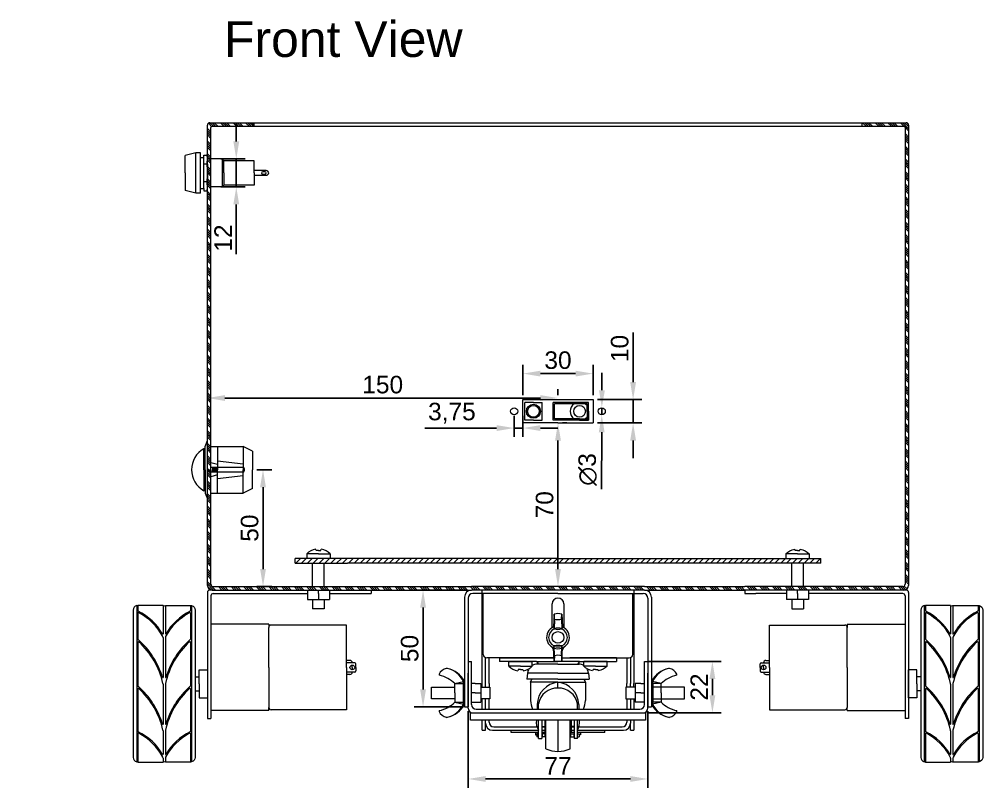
# Model space of a CAD drawing. Header units: millimetres. Extents: x 29 to 3003, y -283 to 1331.
# Drawn here: x 1019.5 to 1431.8, y 565.4 to 894.3 of the extents above; entities that cross this region are included whole.
import ezdxf

# ---------------------------------------------------------------- set-up
doc = ezdxf.new("R2010")
doc.units = ezdxf.units.MM
doc.layers.get('0').update_dxf_attribs({"lineweight": 9})
doc.layers.add('Dimensions', color=30, linetype='Continuous', lineweight=13)
doc.styles.get("Standard").update_dxf_attribs({"font": 'arial.ttf'})
doc.dimstyles.new('ISO-25', dxfattribs={"dimscale": 3, "dimtxt": 2.5, "dimasz": 2.5, "dimexe": 1.25, "dimexo": 0.625, "dimtad": 1, "dimtxsty": 'Standard', "dimcen": 2.5, "dimadec": 0, "dimazin": 0, "dimtfac": 1, "dimtmove": 0, "dimatfit": 3, "dimfxl": 1, "dimarcsym": 0})

# ---------------------------------------------------------------- blocks, each defined once
blk = doc.blocks.new('Screw Head (Side)')
for p, q in [((-5, -2), (-5, 0)), ((-5, 0), (5, 0)), ((5, -1.34), (5, 0)), ((0, -2), (-5, -2)), ((-1, -3.47), (-1.2, -4)), ((0, -3.47), (-1, -3.47)), ((0, -2), (5, -2)), ((0, -3.47), (1, -3.47)), ((1, -3.47), (1.2, -4)), ((5, -2), (5, -1.34))]:
    blk.add_line(p, q)
for centre, start, end in [((-0.37, 2.19), 222.1439, 262.3949), ((0.37, 2.19), 277.6051, 317.8561)]:
    blk.add_arc(centre, 6.25, start, end)
blk = doc.blocks.new('*D57')
at = {"layer": 'Defpoints', "color": 0, "transparency": 16777216}
for p in [(1211.5, 600), (1288.5, 600), (1288.5, 569.16)]:
    blk.add_point(p, dxfattribs=at)
at = {"layer": 'Dimensions', "color": 0, "lineweight": -2, "transparency": 16777216}
for p, q in [((1211.5, 598.12), (1211.5, 565.41)), ((1288.5, 598.12), (1288.5, 565.41)), ((1219, 569.16), (1281, 569.16))]:
    blk.add_line(p, q, dxfattribs=at)
at = {"layer": 'Dimensions', "color": 0, "transparency": 16777216}
for points in [[(1219, 570.41), (1219, 567.91), (1211.5, 569.16)], [(1281, 570.41), (1281, 567.91), (1288.5, 569.16)]]:
    blk.add_solid(points, dxfattribs=at)
at = {"layer": 'Dimensions', "color": 0, "transparency": 16777216, "insert": (1250, 574.79), "char_height": 7.5, "attachment_point": 5}
blk.add_mtext('77', dxfattribs=at)
blk = doc.blocks.new('*D58')
at = {"layer": 'Defpoints', "color": 0, "transparency": 16777216}
for p in [(1287, 619.5), (1286.5, 597.5), (1316.08, 597.5)]:
    blk.add_point(p, dxfattribs=at)
at = {"layer": 'Dimensions', "color": 0, "lineweight": -2, "transparency": 16777216}
for p, q in [((1288.88, 619.5), (1319.83, 619.5)), ((1316.08, 612), (1316.08, 605)), ((1288.38, 597.5), (1319.83, 597.5))]:
    blk.add_line(p, q, dxfattribs=at)
at = {"layer": 'Dimensions', "color": 0, "transparency": 16777216}
for points in [[(1314.83, 612), (1317.33, 612), (1316.08, 619.5)], [(1314.83, 605), (1317.33, 605), (1316.08, 597.5)]]:
    blk.add_solid(points, dxfattribs=at)
at = {"layer": 'Dimensions', "color": 0, "transparency": 16777216, "insert": (1310.44, 608.5), "char_height": 7.5, "attachment_point": 5, "rotation": 90}
blk.add_mtext('22', dxfattribs=at)
blk = doc.blocks.new('*D59')
at = {"layer": 'Defpoints', "color": 0, "transparency": 16777216}
for p in [(1212.54, 650), (1192.26, 600), (1211.5, 600)]:
    blk.add_point(p, dxfattribs=at)
at = {"layer": 'Dimensions', "color": 0, "lineweight": -2, "transparency": 16777216}
for p, q in [((1210.66, 650), (1188.51, 650)), ((1192.26, 642.5), (1192.26, 607.5)), ((1209.62, 600), (1188.51, 600))]:
    blk.add_line(p, q, dxfattribs=at)
at = {"layer": 'Dimensions', "color": 0, "transparency": 16777216}
for points in [[(1191.01, 642.5), (1193.51, 642.5), (1192.26, 650)], [(1191.01, 607.5), (1193.51, 607.5), (1192.26, 600)]]:
    blk.add_solid(points, dxfattribs=at)
at = {"layer": 'Dimensions', "color": 0, "transparency": 16777216, "insert": (1186.56, 625), "char_height": 7.5, "attachment_point": 5, "rotation": 90}
blk.add_mtext('50', dxfattribs=at)
blk = doc.blocks.new('*D62')
at = {"layer": 'Defpoints', "color": 0, "transparency": 16777216}
for p in [(1103.88, 834.5), (1103.88, 822.5), (1112.34, 822.5)]:
    blk.add_point(p, dxfattribs=at)
at = {"layer": 'Dimensions', "color": 0, "lineweight": -2, "transparency": 16777216}
for p, q in [((1112.34, 842), (1112.34, 849.5)), ((1105.75, 834.5), (1116.09, 834.5)), ((1112.34, 834.5), (1112.34, 822.5)), ((1105.75, 822.5), (1116.09, 822.5)), ((1112.34, 815), (1112.34, 793.79))]:
    blk.add_line(p, q, dxfattribs=at)
at = {"layer": 'Dimensions', "color": 0, "transparency": 16777216}
for points in [[(1111.09, 842), (1113.59, 842), (1112.34, 834.5)], [(1111.09, 815), (1113.59, 815), (1112.34, 822.5)]]:
    blk.add_solid(points, dxfattribs=at)
at = {"layer": 'Dimensions', "color": 0, "transparency": 16777216, "insert": (1106.7, 800.64), "char_height": 7.5, "attachment_point": 5, "rotation": 90}
blk.add_mtext('12', dxfattribs=at)
blk = doc.blocks.new('*U138')
blk.add_line((0, 0.5), (0, -0.5))
blk = doc.blocks.new('*U139')
at = {"color": 0, "linetype": 'ByBlock', "lineweight": -2, "transparency": 16777216}
for p in [(0, 0), (0.18, 0), (0.36, 0), (0.54, 0), (0.72, 0), (0.9, 0), (1.08, 0), (1.26, 0), (1.44, 0), (1.62, 0), (1.8, 0)]:
    blk.add_blockref('*U138', p, dxfattribs=at)
blk = doc.blocks.new('*U140')
blk.add_line((0, 0.5), (0, -0.5))
blk = doc.blocks.new('*U141')
at = {"color": 0, "linetype": 'ByBlock', "lineweight": -2, "transparency": 16777216}
for p in [(0, 0), (0.18, 0), (0.36, 0), (0.54, 0), (0.72, 0), (0.9, 0), (1.08, 0), (1.26, 0), (1.44, 0), (1.62, 0), (1.8, 0)]:
    blk.add_blockref('*U140', p, dxfattribs=at)
blk = doc.blocks.new('*D144')
at = {"layer": 'Defpoints', "color": 0, "transparency": 16777216}
for p in [(1119.3, 701.5), (1119.3, 651.5), (1123.78, 651.5)]:
    blk.add_point(p, dxfattribs=at)
at = {"layer": 'Dimensions', "color": 0, "lineweight": -2, "transparency": 16777216}
for p, q in [((1121.17, 701.5), (1127.53, 701.5)), ((1123.78, 694), (1123.78, 659)), ((1121.17, 651.5), (1127.53, 651.5))]:
    blk.add_line(p, q, dxfattribs=at)
at = {"layer": 'Dimensions', "color": 0, "transparency": 16777216}
for points in [[(1122.53, 694), (1125.03, 694), (1123.78, 701.5)], [(1122.53, 659), (1125.03, 659), (1123.78, 651.5)]]:
    blk.add_solid(points, dxfattribs=at)
at = {"layer": 'Dimensions', "color": 0, "transparency": 16777216, "insert": (1118.07, 676.5), "char_height": 7.5, "attachment_point": 5, "rotation": 90}
blk.add_mtext('50', dxfattribs=at)
blk = doc.blocks.new('*D152')
at = {"layer": 'Defpoints', "color": 0, "transparency": 16777216}
for p in [(1250, 721.5), (1250, 651.5), (1250, 651.5)]:
    blk.add_point(p, dxfattribs=at)
at = {"layer": 'Dimensions', "color": 0, "lineweight": -2, "transparency": 16777216}
for p, q in [((1251.88, 721.5), (1253.75, 721.5)), ((1250, 714), (1250, 659)), ((1251.88, 651.5), (1253.75, 651.5))]:
    blk.add_line(p, q, dxfattribs=at)
at = {"layer": 'Dimensions', "color": 0, "transparency": 16777216}
for points in [[(1248.75, 714), (1251.25, 714), (1250, 721.5)], [(1248.75, 659), (1251.25, 659), (1250, 651.5)]]:
    blk.add_solid(points, dxfattribs=at)
at = {"layer": 'Dimensions', "color": 0, "transparency": 16777216, "insert": (1244.3, 686.5), "char_height": 7.5, "attachment_point": 5, "rotation": 90}
blk.add_mtext('70', dxfattribs=at)
blk = doc.blocks.new('*D153')
at = {"layer": 'Defpoints', "color": 0, "transparency": 16777216}
for p in [(1265, 742.63), (1235, 731.5), (1265, 731.5)]:
    blk.add_point(p, dxfattribs=at)
at = {"layer": 'Dimensions', "color": 0, "lineweight": -2, "transparency": 16777216}
for p, q in [((1235, 733.38), (1235, 746.38)), ((1265, 733.38), (1265, 746.38)), ((1242.5, 742.63), (1257.5, 742.63))]:
    blk.add_line(p, q, dxfattribs=at)
at = {"layer": 'Dimensions', "color": 0, "transparency": 16777216}
for points in [[(1242.5, 743.88), (1242.5, 741.38), (1235, 742.63)], [(1257.5, 743.88), (1257.5, 741.38), (1265, 742.63)]]:
    blk.add_solid(points, dxfattribs=at)
at = {"layer": 'Dimensions', "color": 0, "transparency": 16777216, "insert": (1250, 748.34), "char_height": 7.5, "attachment_point": 5}
blk.add_mtext('30', dxfattribs=at)
blk = doc.blocks.new('*D154')
at = {"layer": 'Defpoints', "color": 0, "transparency": 16777216}
for p in [(1265, 731.5), (1282.15, 731.5), (1265, 721.5)]:
    blk.add_point(p, dxfattribs=at)
at = {"layer": 'Dimensions', "color": 0, "lineweight": -2, "transparency": 16777216}
for p, q in [((1282.15, 739), (1282.15, 760.26)), ((1266.88, 731.5), (1285.9, 731.5)), ((1282.15, 721.5), (1282.15, 731.5)), ((1266.88, 721.5), (1285.9, 721.5)), ((1282.15, 714), (1282.15, 706.5))]:
    blk.add_line(p, q, dxfattribs=at)
at = {"layer": 'Dimensions', "color": 0, "transparency": 16777216}
for points in [[(1280.9, 739), (1283.4, 739), (1282.15, 731.5)], [(1280.9, 714), (1283.4, 714), (1282.15, 721.5)]]:
    blk.add_solid(points, dxfattribs=at)
at = {"layer": 'Dimensions', "color": 0, "transparency": 16777216, "insert": (1276.44, 753.38), "char_height": 7.5, "attachment_point": 5, "rotation": 90}
blk.add_mtext('10', dxfattribs=at)
blk = doc.blocks.new('*D155')
at = {"layer": 'Defpoints', "color": 0, "transparency": 16777216}
for p in [(1100, 732.18), (1100, 731.5), (1250, 731.5)]:
    blk.add_point(p, dxfattribs=at)
at = {"layer": 'Dimensions', "color": 0, "lineweight": -2, "transparency": 16777216}
for p, q in [((1100, 733.38), (1100, 735.93)), ((1250, 733.38), (1250, 735.93)), ((1242.5, 732.18), (1107.5, 732.18))]:
    blk.add_line(p, q, dxfattribs=at)
at = {"layer": 'Dimensions', "color": 0, "transparency": 16777216}
for points in [[(1107.5, 733.43), (1107.5, 730.93), (1100, 732.18)], [(1242.5, 733.43), (1242.5, 730.93), (1250, 732.18)]]:
    blk.add_solid(points, dxfattribs=at)
at = {"layer": 'Dimensions', "color": 0, "transparency": 16777216, "insert": (1175, 737.88), "char_height": 7.5, "attachment_point": 5}
blk.add_mtext('150', dxfattribs=at)
blk = doc.blocks.new('*D156')
at = {"layer": 'Defpoints', "color": 0, "transparency": 16777216}
for p in [(1231.25, 726.5), (1235, 726.5), (1231.25, 719.33)]:
    blk.add_point(p, dxfattribs=at)
at = {"layer": 'Dimensions', "color": 0, "lineweight": -2, "transparency": 16777216}
for p, q in [((1231.25, 724.62), (1231.25, 715.58)), ((1235, 724.62), (1235, 715.58)), ((1223.75, 719.33), (1192.97, 719.33)), ((1235, 719.33), (1231.25, 719.33)), ((1242.5, 719.33), (1250, 719.33))]:
    blk.add_line(p, q, dxfattribs=at)
at = {"layer": 'Dimensions', "color": 0, "transparency": 16777216}
for points in [[(1223.75, 720.58), (1223.75, 718.08), (1231.25, 719.33)], [(1242.5, 720.58), (1242.5, 718.08), (1235, 719.33)]]:
    blk.add_solid(points, dxfattribs=at)
at = {"layer": 'Dimensions', "color": 0, "transparency": 16777216, "insert": (1204.61, 725.71), "char_height": 7.5, "attachment_point": 5}
blk.add_mtext('3,75', dxfattribs=at)
blk = doc.blocks.new('*D157')
at = {"layer": 'Defpoints', "color": 0, "transparency": 16777216}
for p in [(1268.76, 728), (1268.74, 725)]:
    blk.add_point(p, dxfattribs=at)
at = {"layer": 'Dimensions', "color": 0, "lineweight": -2, "transparency": 16777216}
for p, q in [((1268.8, 735.5), (1268.83, 743)), ((1268.76, 728), (1268.74, 725)), ((1268.58, 693.17), (1268.7, 717.5))]:
    blk.add_line(p, q, dxfattribs=at)
at = {"layer": 'Dimensions', "color": 0, "transparency": 16777216}
for points in [[(1267.55, 735.51), (1270.05, 735.49), (1268.76, 728)], [(1267.45, 717.51), (1269.95, 717.49), (1268.74, 725)]]:
    blk.add_solid(points, dxfattribs=at)
at = {"layer": 'Dimensions', "color": 0, "transparency": 16777216, "insert": (1262.71, 701.62), "char_height": 7.5, "attachment_point": 5, "rotation": 89.7131}
blk.add_mtext('∅3', dxfattribs=at)

msp = doc.modelspace()

# ---------------------------------------------------------------- hatches: boundary and pattern name
h = msp.add_hatch()
h.set_pattern_fill('ANSI34', color=256, scale=0.2, angle=90)
h.set_pattern_definition([(135, (1927.8105, 184.0145), (-2.694077, -2.694077), []), (135, (1927.8105, 184.9125), (-2.694077, -2.694077), []), (135, (1927.8105, 185.8105), (-2.694077, -2.694077), []), (135, (1927.8105, 186.7086), (-2.694077, -2.694077), [])])
h.paths.add_polyline_path([(1101.5, 848, -0.4142136), (1102, 848.5), (1120, 848.5), (1120, 850), (1101, 850, 0.4142136), (1100, 849), (1100, 652, 0.4142136), (1102, 650), (1170, 650), (1213, 650), (1287, 650), (1330, 650), (1398, 650, 0.4142136), (1400, 652), (1400, 849, 0.4142136), (1399, 850), (1380, 850), (1380, 848.5), (1398, 848.5, -0.4142136), (1398.5, 848), (1398.5, 652.5, -0.4142136), (1397.5, 651.5), (1330, 651.5), (1287, 651.5), (1213, 651.5), (1170, 651.5), (1102.5, 651.5, -0.4142136), (1101.5, 652.5)])
h = msp.add_hatch()
h.set_pattern_fill('JIS_WOOD', color=256, scale=2.5)
h.set_pattern_definition([(45, (1927.8105, 184.0145), (-1.25, 1.25), [])])
h.paths.add_polyline_path([(490.052, 663.5), (310.052, 663.5), (130.052, 663.5), (130.052, 661.5), (310.052, 661.5), (490.052, 661.5)])
h.paths.add_polyline_path([(1362.5, 663.5), (1250, 663.5), (1137.5, 663.5), (1137.5, 661.5), (1160, 661.5), (1340, 661.5), (1362.5, 661.5)])

# ---------------------------------------------------------------- linework, layer by layer
for p, q in [((1101, 850), (1399, 850)), ((1120, 848.5), (1120, 850)), ((1380, 850), (1380, 848.5)), ((1100, 652), (1100, 849)), ((1101.5, 652.5), (1101.5, 848)), ((1102, 848.5), (1398, 848.5)), ((1398.5, 848), (1398.5, 652.5)), ((1400, 849), (1400, 652)), ((1095, 837.1), (1090.4, 836)), ((1097, 837.1), (1095, 837.1)), ((1095, 819.9), (1095, 837.1)), ((1097, 819.9), (1097, 837.1)), ((1090.4, 828.5), (1090.4, 836)), ((1097, 835.1), (1098.5, 835.1)), ((1098.5, 835.1), (1098.5, 836.1)), ((1098.5, 836.1), (1099.644, 836.1)), ((1098.5, 821.9), (1098.5, 835.1)), ((1100, 832.3), (1100, 834.5)), ((1106.25, 834.5), (1101.5, 834.5)), ((1107, 833.75), (1106.25, 834.5)), ((1106.25, 834.5), (1106.25, 822.5)), ((1107, 828.5), (1107, 833.75)), ((1120, 833.75), (1107, 833.75)), ((1120, 828.5), (1120, 833.75)), ((1100, 832.3), (1098.5, 832.3)), ((1100, 832.3), (1100, 828.5)), ((1125.2, 829.5), (1120, 829.5)), ((1124.7, 829), (1123.7, 829)), ((1090.4, 828.5), (1090.4, 821)), ((1100, 824.7), (1098.5, 824.7)), ((1100, 828.5), (1100, 824.7)), ((1100, 824.7), (1100, 822.5)), ((1107, 828.5), (1107, 823.25)), ((1120, 828.5), (1120, 823.25)), ((1120, 827.5), (1125.2, 827.5)), ((1123.2, 828.5), (1123.2, 828.5)), ((1123.7, 828), (1124.7, 828)), ((1125.2, 828.5), (1125.2, 828.5)), ((1125.2, 828.5), (1125.2, 828.5)), ((1126.2, 828.5), (1126.2, 828.5)), ((1126.2, 828.5), (1126.2, 828.5)), ((1095, 819.9), (1090.4, 821)), ((1097, 821.9), (1098.5, 821.9)), ((1098.5, 821.9), (1098.5, 820.9)), ((1098.5, 820.9), (1099.644, 820.9)), ((1106.25, 822.5), (1101.5, 822.5)), ((1107, 823.25), (1106.25, 822.5)), ((1120, 823.25), (1107, 823.25)), ((1097, 819.9), (1095, 819.9)), ((1235, 721.5), (1235, 731.5)), ((1235, 731.5), (1265, 731.5)), ((1235.75, 722.75), (1235.75, 730.25)), ((1239.5, 730.25), (1235.75, 730.25)), ((1239.5, 730.25), (1243.25, 730.25)), ((1243.25, 722.75), (1243.25, 730.25)), ((1248, 726.5), (1248, 730.25)), ((1263, 730.25), (1248, 730.25)), ((1262.5, 729.75), (1248.5, 729.75)), ((1248.5, 726.5), (1248.5, 729.75)), ((1262.5, 726.5), (1262.5, 729.75)), ((1263, 726.5), (1263, 730.25)), ((1265, 731.5), (1265, 721.5)), ((1248, 722.75), (1248, 726.5)), ((1248.5, 723.25), (1248.5, 726.5)), ((1262.5, 726.5), (1262.5, 723.25)), ((1263, 726.5), (1263, 722.75)), ((1250, 721.5), (1235, 721.5)), ((1239.5, 722.75), (1235.75, 722.75)), ((1239.5, 722.75), (1243.25, 722.75)), ((1251.75, 722.75), (1248, 722.75)), ((1251.75, 723.25), (1248.5, 723.25)), ((1250, 721.5), (1265, 721.5)), ((1255.5, 723.25), (1251.75, 723.25)), ((1255.5, 722.75), (1251.75, 722.75)), ((1259.25, 723.25), (1255.5, 723.25)), ((1259.25, 722.75), (1255.5, 722.75)), ((1259.25, 723.25), (1263, 723.25)), ((1259.25, 722.75), (1263, 722.75)), ((1099, 711.5), (1100, 714)), ((1098.5, 701.5), (1098.5, 710.5)), ((1099, 710.5), (1098.5, 710.5)), ((1099, 701.5), (1099, 711.5)), ((1101.5, 711.5), (1115.3, 711.5)), ((1104.3, 711.5), (1104.3, 701.5)), ((1115.3, 711.5), (1115.3, 701.5)), ((1119.3, 709.5), (1115.3, 711.5)), ((1119.3, 709.5), (1119.3, 701.5)), ((1104.3, 705.306), (1115.3, 704.03)), ((1098.5, 701.5), (1098.5, 692.5)), ((1099, 701.5), (1099, 691.5)), ((1100, 701.5), (1101.5, 701.5)), ((1104.3, 703.718), (1101.5, 704.512)), ((1115.3, 702.5), (1101.5, 702.5)), ((1104.3, 691.5), (1104.3, 701.5)), ((1115.3, 691.5), (1115.3, 701.5)), ((1119.3, 693.5), (1119.3, 701.5)), ((1115.3, 700.5), (1101.5, 700.5)), ((1104.3, 699.282), (1101.5, 698.488)), ((1104.3, 697.694), (1115.3, 698.97)), ((1119.3, 693.5), (1115.3, 691.5)), ((1099, 692.5), (1098.5, 692.5)), ((1099, 691.5), (1100, 689)), ((1101.5, 691.5), (1115.3, 691.5)), ((1250, 663.5), (1137.5, 663.5)), ((1137.5, 661.5), (1137.5, 663.5)), ((1137.5, 661.5), (1160, 661.5)), ((1145, 651.5), (1145, 661.5)), ((1150, 651.5), (1150, 661.5)), ((1340, 661.5), (1160, 661.5)), ((1250, 663.5), (1362.5, 663.5)), ((1362.5, 661.5), (1340, 661.5)), ((1350, 651.5), (1350, 661.5)), ((1355, 651.5), (1355, 661.5)), ((1362.5, 661.5), (1362.5, 663.5)), ((1102.5, 651.5), (1170, 651.5)), ((1170, 651.5), (1213, 651.5)), ((1287, 651.5), (1213, 651.5)), ((1287, 651.5), (1330, 651.5)), ((1397.5, 651.5), (1330, 651.5)), ((1100, 649), (1100, 595)), ((1102, 650), (1101, 650)), ((1101.5, 647.5), (1101.5, 595)), ((1102, 650), (1170, 650)), ((1102.5, 648.5), (1142.8, 648.5)), ((1142.8, 650), (1142.8, 646)), ((1147.5, 648.55), (1147.5, 650)), ((1147.5, 648.55), (1147.5, 646)), ((1152.2, 650), (1152.2, 646)), ((1152.2, 648.5), (1165.3, 648.5)), ((1165.3, 648.5), (1169.95, 648.5)), ((1170, 650), (1170, 648.55)), ((1170, 650), (1213, 650)), ((1170, 650), (1170, 648.55)), ((1287, 650), (1213, 650)), ((1250, 648.5), (1213.5, 648.5)), ((1217.5, 610), (1217.5, 650)), ((1218, 622.477), (1218, 648.5)), ((1250, 648.5), (1286.5, 648.5)), ((1282, 622.477), (1282, 648.5)), ((1282.5, 650), (1282.5, 610)), ((1287, 650), (1330, 650)), ((1399, 650), (1330, 650)), ((1330, 650), (1330, 648.55)), ((1330, 650), (1330, 648.55)), ((1330.05, 648.5), (1334.7, 648.5)), ((1347.8, 648.5), (1334.7, 648.5)), ((1347.8, 650), (1347.8, 646)), ((1352.5, 648.55), (1352.5, 650)), ((1352.5, 648.55), (1352.5, 646)), ((1357.2, 650), (1357.2, 646)), ((1397.5, 648.5), (1357.2, 648.5)), ((1398.5, 647.5), (1398.5, 595)), ((1400, 649), (1400, 595)), ((1069.75, 643.332), (1069.75, 576.459)), ((1070.25, 643.396), (1070.25, 641.193)), ((1081, 643.396), (1081, 631.293)), ((1082, 643.396), (1082, 631.293)), ((1092.75, 643.396), (1092.75, 641.193)), ((1093.25, 643.332), (1093.25, 576.459)), ((1142.8, 646), (1152.2, 646)), ((1145, 646), (1145, 645.5)), ((1145, 645.5), (1145, 642)), ((1150, 646), (1150, 645.5)), ((1150, 645.5), (1150, 642)), ((1210, 647), (1210, 600)), ((1211.5, 646.5), (1211.5, 600)), ((1247.5, 633.989), (1247.5, 644.092)), ((1252.5, 644.092), (1252.5, 633.989)), ((1288.5, 646.5), (1288.5, 600)), ((1290, 647), (1290, 600)), ((1357.2, 646), (1347.8, 646)), ((1350, 646), (1350, 645.5)), ((1350, 645.5), (1350, 642)), ((1355, 646), (1355, 645.5)), ((1355, 645.5), (1355, 642)), ((1406.75, 643.332), (1406.75, 576.459)), ((1407.25, 643.396), (1407.25, 641.193)), ((1418, 643.396), (1418, 631.293)), ((1419, 643.396), (1419, 631.293)), ((1429.75, 643.396), (1429.75, 641.193)), ((1430.25, 643.332), (1430.25, 576.459)), ((1070.25, 640.066), (1070.25, 629.02)), ((1092.75, 640.066), (1092.75, 629.02)), ((1150, 642), (1145, 642)), ((1248.391, 639.723), (1248.106, 634.232)), ((1248.5, 637.562), (1248.391, 639.723)), ((1251.5, 637.562), (1251.609, 639.723)), ((1251.609, 639.723), (1251.894, 634.232)), ((1350, 642), (1355, 642)), ((1407.25, 640.066), (1407.25, 629.02)), ((1429.75, 640.066), (1429.75, 629.02)), ((1126.2, 635.396), (1101.5, 635.396)), ((1126.2, 635.396), (1126.2, 633.996)), ((1159.5, 634.996), (1127.2, 634.996)), ((1159.5, 616.896), (1159.5, 634.996)), ((1248.5, 637.562), (1248.366, 633.387)), ((1251.5, 637.562), (1251.634, 633.387)), ((1340.5, 616.896), (1340.5, 634.996)), ((1340.5, 634.996), (1372.8, 634.996)), ((1373.8, 635.396), (1398.5, 635.396)), ((1373.8, 635.396), (1373.8, 633.996)), ((1126.2, 616.896), (1126.2, 633.996)), ((1247.5, 633.989), (1247.5, 633.926)), ((1248.106, 634.232), (1248.366, 633.387)), ((1251.894, 634.232), (1251.634, 633.387)), ((1252.5, 633.926), (1252.5, 633.989)), ((1373.8, 616.896), (1373.8, 633.996)), ((1070.25, 627.675), (1070.25, 609.02)), ((1081, 629.644), (1081, 612.639)), ((1082, 629.644), (1082, 612.639)), ((1092.75, 627.675), (1092.75, 609.02)), ((1407.25, 627.675), (1407.25, 609.02)), ((1418, 629.644), (1418, 612.639)), ((1419, 629.644), (1419, 612.639)), ((1429.75, 627.675), (1429.75, 609.02)), ((1248.106, 625.24), (1248.366, 626.085)), ((1248.391, 619.75), (1248.106, 625.24)), ((1248.5, 621.91), (1248.366, 626.085)), ((1251.5, 621.91), (1251.634, 626.085)), ((1251.609, 619.75), (1251.894, 625.24)), ((1251.894, 625.24), (1251.634, 626.085)), ((1161, 619.896), (1159.5, 619.896)), ((1163, 618.896), (1159.5, 618.896)), ((1211.5, 619.5), (1213, 619.5)), ((1213, 601), (1213, 619.5)), ((1219, 610), (1219, 621.063)), ((1248.328, 620.977), (1219.5, 620.977)), ((1220.5, 610), (1220.5, 620.977)), ((1225, 620.977), (1225, 619.438)), ((1225, 620.977), (1245, 620.977)), ((1240.82, 619.438), (1225, 619.438)), ((1240.82, 619.438), (1250, 619.438)), ((1240.82, 619.438), (1241.594, 618.281)), ((1245, 620.977), (1248.328, 620.977)), ((1248.5, 621.91), (1248.391, 619.75)), ((1259.18, 619.438), (1250, 619.438)), ((1251.5, 621.91), (1251.609, 619.75)), ((1251.547, 620.977), (1255, 620.977)), ((1251.672, 620.977), (1280.5, 620.977)), ((1275, 620.977), (1255, 620.977)), ((1259.18, 619.438), (1258.406, 618.281)), ((1259.18, 619.438), (1275, 619.438)), ((1275, 620.977), (1275, 619.438)), ((1279.5, 620.977), (1279.5, 610)), ((1281, 621.063), (1281, 610)), ((1287, 601), (1287, 619.5)), ((1287, 619.5), (1288.5, 619.5)), ((1337, 618.896), (1340.5, 618.896)), ((1339, 619.896), (1340.5, 619.896)), ((1096.5, 609.896), (1096.5, 615.896)), ((1096.5, 615.896), (1100, 615.896)), ((1126.2, 616.896), (1126.2, 599.796)), ((1159.5, 616.896), (1159.5, 598.796)), ((1163, 614.896), (1159.5, 614.896)), ((1162, 616.896), (1162, 617.896)), ((1162, 616.896), (1162, 615.896)), ((1163.5, 616.896), (1163.5, 618.396)), ((1163.5, 616.896), (1163.5, 615.396)), ((1211.5, 599.5), (1211.5, 614.5)), ((1236.978, 614.441), (1236.712, 611.895)), ((1250, 614.441), (1236.978, 614.441)), ((1250, 618.281), (1240.984, 618.281)), ((1250, 618.281), (1259.016, 618.281)), ((1250, 614.441), (1263.022, 614.441)), ((1263.022, 614.441), (1263.288, 611.895)), ((1288.5, 599.5), (1288.5, 614.5)), ((1336.5, 616.896), (1336.5, 618.396)), ((1336.5, 616.896), (1336.5, 615.396)), ((1337, 614.896), (1340.5, 614.896)), ((1338, 616.896), (1338, 617.896)), ((1338, 616.896), (1338, 615.896)), ((1340.5, 616.896), (1340.5, 598.796)), ((1373.8, 616.896), (1373.8, 599.796)), ((1403.5, 615.896), (1400, 615.896)), ((1400, 603.896), (1400, 615.896)), ((1403.5, 609.896), (1403.5, 615.896)), ((1094.75, 612.896), (1096.5, 612.896)), ((1161, 613.896), (1159.5, 613.896)), ((1205.9, 610), (1209.504, 610.879)), ((1250, 611.895), (1236.712, 611.895)), ((1238.247, 610.542), (1238.759, 611.895)), ((1250, 610.542), (1238.247, 610.542)), ((1238.247, 610.542), (1238.247, 602.754)), ((1250, 611.895), (1263.288, 611.895)), ((1250, 608.084), (1250, 610.542)), ((1250, 610.542), (1261.753, 610.542)), ((1261.753, 610.542), (1261.241, 611.895)), ((1261.753, 610.542), (1261.753, 602.754)), ((1294.1, 610), (1290.496, 610.879)), ((1339, 613.896), (1340.5, 613.896)), ((1405.25, 612.896), (1403.5, 612.896)), ((1070.25, 607.675), (1070.25, 589.626)), ((1081, 609.785), (1081, 592.639)), ((1082, 609.785), (1082, 592.639)), ((1092.75, 607.675), (1092.75, 589.626)), ((1094.75, 606.896), (1096.5, 606.896)), ((1096.5, 609.896), (1096.5, 603.896)), ((1195.9, 603.5), (1195.9, 608.5)), ((1195.9, 608.5), (1205.9, 608.5)), ((1205.9, 608.5), (1205.9, 610)), ((1205.9, 610), (1210, 610)), ((1205.9, 606), (1205.9, 608.5)), ((1209.377, 610), (1209.377, 608.5)), ((1209.377, 608.5), (1209.377, 603.5)), ((1214.5, 610), (1213, 610)), ((1214.5, 610), (1217, 610)), ((1217, 610), (1217, 602)), ((1217, 608.5), (1220.9, 608.5)), ((1217.5, 608.5), (1217.5, 610)), ((1219, 608.5), (1219, 610)), ((1220.5, 610), (1220.5, 608.5)), ((1220.9, 608.5), (1220.9, 603.5)), ((1279.1, 608.5), (1279.1, 603.5)), ((1283, 608.5), (1279.1, 608.5)), ((1279.5, 608.5), (1279.5, 610)), ((1281, 608.5), (1281, 610)), ((1282.5, 608.5), (1282.5, 610)), ((1283, 610), (1283, 602)), ((1285.5, 610), (1283, 610)), ((1285.5, 610), (1287, 610)), ((1294.1, 610), (1290, 610)), ((1294.1, 608.5), (1290, 608.5)), ((1290.623, 610), (1290.623, 608.5)), ((1290.623, 608.5), (1290.623, 603.5)), ((1294.1, 608.5), (1294.1, 610)), ((1294.1, 606), (1294.1, 608.5)), ((1304.1, 608.5), (1294.1, 608.5)), ((1304.1, 603.5), (1304.1, 608.5)), ((1403.5, 609.896), (1403.5, 603.896)), ((1405.25, 606.896), (1403.5, 606.896)), ((1407.25, 607.675), (1407.25, 589.626)), ((1418, 609.785), (1418, 592.639)), ((1419, 609.785), (1419, 592.639)), ((1429.75, 607.675), (1429.75, 589.626)), ((1096.5, 603.896), (1100, 603.896)), ((1205.9, 603.5), (1195.9, 603.5)), ((1205.9, 606), (1205.9, 603.5)), ((1205.9, 603.5), (1205.9, 602)), ((1205.9, 602), (1209.504, 601.121)), ((1205.9, 602), (1210, 602)), ((1209.377, 603.5), (1209.377, 602)), ((1214.5, 606), (1213, 606)), ((1213, 602), (1214.5, 602)), ((1214.5, 606), (1217, 606)), ((1214.5, 602), (1217, 602)), ((1220.9, 603.5), (1217, 603.5)), ((1217.5, 599), (1217.5, 603.5)), ((1219, 599), (1219, 603.5)), ((1220.5, 599), (1220.5, 603.5)), ((1279.1, 603.5), (1283, 603.5)), ((1279.5, 603.5), (1279.5, 599)), ((1281, 603.5), (1281, 599)), ((1282.5, 603.5), (1282.5, 599)), ((1285.5, 606), (1283, 606)), ((1285.5, 602), (1283, 602)), ((1285.5, 606), (1287, 606)), ((1287, 602), (1285.5, 602)), ((1290, 603.5), (1294.1, 603.5)), ((1294.1, 602), (1290, 602)), ((1294.1, 602), (1290.496, 601.121)), ((1290.623, 603.5), (1290.623, 602)), ((1294.1, 606), (1294.1, 603.5)), ((1294.1, 603.5), (1294.1, 602)), ((1294.1, 603.5), (1304.1, 603.5)), ((1403.5, 603.896), (1400, 603.896)), ((1126.2, 598.396), (1101.5, 598.396)), ((1126.2, 598.396), (1126.2, 599.796)), ((1159.5, 598.796), (1127.2, 598.796)), ((1210, 600), (1211.5, 600)), ((1215, 599), (1285, 599)), ((1241.128, 601.067), (1241.128, 599)), ((1241.649, 599), (1241.649, 601.317)), ((1258.351, 599), (1258.351, 601.317)), ((1258.872, 601.067), (1258.872, 599)), ((1288.5, 600), (1290, 600)), ((1340.5, 598.796), (1372.8, 598.796)), ((1373.8, 598.396), (1373.8, 599.796)), ((1373.8, 598.396), (1398.5, 598.396)), ((1100, 595), (1101.5, 595)), ((1213.5, 597.5), (1286.5, 597.5)), ((1217.5, 590), (1217.5, 594.325)), ((1219, 593), (1219, 594.325)), ((1220.5, 593.5), (1220.5, 594.325)), ((1241.649, 586.519), (1241.649, 594.325)), ((1243.024, 594.325), (1243.024, 586.519)), ((1244.356, 594.325), (1244.356, 589.108)), ((1244.807, 582.098), (1244.807, 594.325)), ((1250, 594.325), (1250, 580.978)), ((1255.193, 582.098), (1255.193, 594.325)), ((1255.644, 594.325), (1255.644, 589.108)), ((1256.976, 594.325), (1256.976, 586.519)), ((1258.351, 586.519), (1258.351, 594.325)), ((1279.5, 594.325), (1279.5, 593.5)), ((1281, 594.325), (1281, 593)), ((1282.5, 594.325), (1282.5, 590)), ((1400, 595), (1398.5, 595)), ((1081, 589.785), (1081, 579.725)), ((1082, 589.785), (1082, 579.725)), ((1217.5, 590), (1217.5, 590)), ((1217.5, 590), (1217.5, 590)), ((1217.5, 590), (1217.5, 590)), ((1217.5, 590), (1219, 590)), ((1219, 590), (1219, 593)), ((1222, 590), (1241.649, 590)), ((1222.5, 591.5), (1241.02, 591.5)), ((1230, 589.043), (1230, 590)), ((1243.024, 591.605), (1244.356, 591.605)), ((1243.024, 591.5), (1244.356, 591.5)), ((1243.024, 590), (1244.356, 590)), ((1256.976, 591.605), (1255.644, 591.605)), ((1255.644, 591.5), (1256.976, 591.5)), ((1255.644, 590), (1256.976, 590)), ((1258.351, 590), (1278, 590)), ((1258.98, 591.5), (1277.5, 591.5)), ((1270, 589.043), (1270, 590)), ((1281, 590), (1281, 593)), ((1281, 590), (1282.5, 590)), ((1418, 589.785), (1418, 579.725)), ((1419, 589.785), (1419, 579.725)), ((1070.25, 588.498), (1070.25, 576.396)), ((1092.75, 588.498), (1092.75, 576.396)), ((1241.649, 589.043), (1230, 589.043)), ((1240.4, 589.043), (1240.4, 588.043)), ((1240.4, 588.043), (1240.883, 588.043)), ((1240.883, 588.446), (1240.883, 587.246)), ((1241.649, 588.446), (1240.883, 588.446)), ((1241.649, 587.246), (1240.883, 587.246)), ((1241.649, 586.519), (1243.024, 586.519)), ((1244.425, 589.043), (1243.024, 589.043)), ((1243.024, 588.043), (1243.283, 588.043)), ((1243.283, 588.446), (1243.283, 587.246)), ((1244.483, 588.446), (1243.283, 588.446)), ((1244.483, 587.246), (1243.283, 587.246)), ((1244.356, 589.108), (1244.807, 588.686)), ((1244.483, 587.246), (1244.483, 588.446)), ((1244.483, 588.043), (1244.807, 588.043)), ((1255.644, 589.108), (1255.193, 588.686)), ((1255.517, 588.043), (1255.193, 588.043)), ((1255.517, 587.246), (1255.517, 588.446)), ((1255.517, 588.446), (1256.717, 588.446)), ((1255.517, 587.246), (1256.717, 587.246)), ((1256.976, 589.043), (1255.575, 589.043)), ((1256.717, 588.446), (1256.717, 587.246)), ((1256.976, 588.043), (1256.717, 588.043)), ((1258.351, 586.519), (1256.976, 586.519)), ((1270, 589.043), (1258.351, 589.043)), ((1258.351, 588.446), (1259.117, 588.446)), ((1258.351, 587.246), (1259.117, 587.246)), ((1259.117, 588.446), (1259.117, 587.246)), ((1259.6, 588.043), (1259.117, 588.043)), ((1259.6, 589.043), (1259.6, 588.043)), ((1407.25, 588.498), (1407.25, 576.396)), ((1429.75, 588.498), (1429.75, 576.396)), ((1081, 578.076), (1081, 576.396)), ((1082, 578.076), (1082, 576.396)), ((1418, 578.076), (1418, 576.396)), ((1419, 578.076), (1419, 576.396))]:
    msp.add_line(p, q)
for points in [[(1069.75, 643.332, 0.3419987), (1068.25, 641.396), (1068.25, 578.396, 0.3419987), (1069.75, 576.459, 0.3419987)], [(1093.25, 643.332, -0.3419987), (1094.75, 641.396), (1094.75, 578.396, -0.3419987), (1093.25, 576.459, -0.3419987)], [(1406.75, 643.332, 0.3419987), (1405.25, 641.396), (1405.25, 578.396, 0.3419987), (1406.75, 576.459, 0.3419987)], [(1430.25, 643.332, -0.3419987), (1431.75, 641.396), (1431.75, 578.396, -0.3419987), (1430.25, 576.459, -0.3419987)]]:
    msp.add_lwpolyline(points, format="xyb")
for points in [[(1081, 643.396), (1070.25, 643.396)], [(1082, 643.396), (1092.75, 643.396)], [(1418, 643.396), (1407.25, 643.396)], [(1419, 643.396), (1429.75, 643.396)], [(1070.25, 576.396), (1081, 576.396)], [(1092.75, 576.396), (1082, 576.396)], [(1407.25, 576.396), (1418, 576.396)], [(1429.75, 576.396), (1419, 576.396)]]:
    msp.add_lwpolyline(points)
msp.add_lwpolyline([(1212.535, 597.5), (1287.465, 597.5), (1287.465, 594.325), (1212.535, 594.325)], close=True)
for centre, radius in [((1231.25, 726.5), 1.5), ((1239.5, 726.5), 3), ((1239.5, 726.5), 2.5), ((1259.25, 726.5), 2.5), ((1268.75, 726.5), 1.5), ((1250, 629.736), 2.5), ((1162, 616.896), 1), ((1338, 616.896), 1)]:
    msp.add_circle(centre, radius)
for centre, radius, start, end in [((1101, 849), 1, 90, 180), ((1399, 849), 1, 0, 90), ((1102, 848), 0.5, 90, 180), ((1398, 848), 0.5, 0, 90), ((1099.644, 835.9), 0.2, 13.28231, 90), ((1087.748, 834.514), 12.252, 349.58998, 359.93544), ((1093.953, 834.557), 6.047, 359.46313, 13.28231), ((1087.748, 830.086), 12.252, 0.06456, 10.41002), ((1123.7, 828.5), 0.5, 90, 180), ((1124.7, 828.5), 0.5, 0, 90), ((1125.2, 828.5), 1, 0, 90), ((1087.748, 826.914), 12.252, 349.58998, 359.93544), ((1087.748, 822.486), 12.252, 0.06456, 10.41002), ((1123.7, 828.5), 0.5, 180, 270), ((1124.7, 828.5), 0.5, 270, 0), ((1125.2, 828.5), 1, 270, 0), ((1099.644, 821.1), 0.2, 270, 346.75903), ((1093.914, 822.448), 6.087, 346.75903, 0.48682), ((1259.25, 726.5), 4, 125.65909, 234.34091), ((1259.25, 726.5), 4, 35.65909, 54.34091), ((1259.25, 726.5), 4, 305.65909, 324.34091), ((1103.466, 701.5), 10.279, 118.88938, 241.11062), ((1114.185, 701.5), 1.638, 0, 47.094), ((1114.185, 701.5), 1.638, 312.906, 360), ((1102, 652), 2, 180, 270), ((1102.5, 652.5), 1, 180, 270), ((1397.5, 652.5), 1, 270, 0), ((1398, 652), 2, 270, 0), ((1101, 649), 1, 90, 180), ((1102.5, 647.5), 1, 90, 180), ((1169.95, 648.55), 0.05, 270, 0), ((1213, 647), 3, 90, 180), ((1213.5, 646.5), 2, 90, 180), ((1286.5, 646.5), 2, 0, 90), ((1287, 647), 3, 0, 90), ((1330.05, 648.55), 0.05, 180, 270), ((1397.5, 647.5), 1, 0, 90), ((1399, 649), 1, 0, 90), ((1069.88, 644.305), 0.982, 262.36442, 292.11309), ((1081.5, 644.47), 1.185, 245.0453, 294.9547), ((1093.12, 644.305), 0.982, 247.88691, 277.63558), ((1250, 644.092), 2.5, 0, 180), ((1406.88, 644.305), 0.982, 262.36442, 292.11309), ((1418.5, 644.47), 1.185, 245.0453, 294.9547), ((1430.12, 644.305), 0.982, 247.88691, 277.63558), ((1070.5, 641.193), 0.25, 180, 243.08865), ((1070.5, 640.066), 0.25, 61.91719, 180), ((1058.752, 618.047), 25.707, 30.88062, 63.08865), ((1058.752, 618.047), 25.207, 28.62355, 61.91719), ((1104.248, 618.047), 25.207, 118.08281, 151.37645), ((1104.248, 618.047), 25.707, 116.91135, 149.11938), ((1092.5, 640.066), 0.25, 0, 118.08281), ((1092.5, 641.193), 0.25, 296.91135, 0), ((1250, 632.912), 6.998, 76.71204, 103.28796), ((1407.5, 641.193), 0.25, 180, 243.08865), ((1407.5, 640.066), 0.25, 61.91719, 180), ((1395.752, 618.047), 25.707, 30.88062, 63.08865), ((1395.752, 618.047), 25.207, 28.62355, 61.91719), ((1441.248, 618.047), 25.207, 118.08281, 151.37645), ((1441.248, 618.047), 25.707, 116.91135, 149.11938), ((1429.5, 640.066), 0.25, 0, 118.08281), ((1429.5, 641.193), 0.25, 296.91135, 0), ((1127.2, 633.996), 1, 90, 180), ((1250, 629.736), 7.953, 100.87101, 100.87463), ((1250, 644.424), 7.039, 257.69614, 282.30386), ((1250, 629.736), 7.953, 79.12537, 79.12899), ((1372.8, 633.996), 1, 0, 90), ((1080.9, 631.293), 0.1, 210.88062, 0), ((1082.1, 631.293), 0.1, 180, 329.11938), ((1250, 629.736), 4.879, 112.84661, 67.15339), ((1250, 629.736), 4, 114.11814, 245.88186), ((1249.978, 639.003), 5.855, 254.00988, 286.43244), ((1250, 624.87), 8.891, 79.47559, 100.51871), ((1250, 629.736), 4, 294.11814, 65.88186), ((1417.9, 631.293), 0.1, 210.88062, 0), ((1419.1, 631.293), 0.1, 180, 329.11938), ((1070.5, 629.02), 0.25, 180, 228.77063), ((1070.5, 627.675), 0.25, 47.29473, 180), ((1047.16, 602.387), 35.163, 16.90097, 48.77063), ((1047.16, 602.387), 34.663, 12.69589, 47.29473), ((1080, 629.644), 1, 0, 28.62355), ((1083, 629.644), 1, 151.37645, 180), ((1115.84, 602.387), 34.663, 132.70527, 167.30411), ((1115.84, 602.387), 35.163, 131.22937, 163.09903), ((1092.5, 627.675), 0.25, 0, 132.70527), ((1092.5, 629.02), 0.25, 311.22937, 0), ((1407.5, 629.02), 0.25, 180, 228.77063), ((1407.5, 627.675), 0.25, 47.29473, 180), ((1384.16, 602.387), 35.163, 16.90097, 48.77063), ((1384.16, 602.387), 34.663, 12.69589, 47.29473), ((1417, 629.644), 1, 0, 28.62355), ((1420, 629.644), 1, 151.37645, 180), ((1452.84, 602.387), 34.663, 132.70527, 167.30411), ((1452.84, 602.387), 35.163, 131.22937, 163.09903), ((1429.5, 627.675), 0.25, 0, 132.70527), ((1429.5, 629.02), 0.25, 311.22937, 0), ((1250, 625.989), 2.5, 190.8017, 222.42021), ((1249.978, 620.469), 5.855, 73.56756, 105.99012), ((1250, 634.602), 8.891, 259.48129, 280.52441), ((1250, 625.989), 2.5, 317.57979, 349.1983), ((1161, 618.896), 1, 0, 90), ((1163, 618.396), 0.5, 0, 90), ((1219.5, 622.477), 1.5, 180, 270), ((1250, 626.561), 6.998, 256.71204, 283.28796), ((1250, 615.048), 7.039, 77.69614, 102.30386), ((1250, 629.736), 7.953, 259.12537, 259.12899), ((1250, 629.736), 7.953, 280.87101, 280.87463), ((1280.5, 622.477), 1.5, 270, 0), ((1337, 618.396), 0.5, 90, 180), ((1339, 618.896), 1, 90, 180), ((1161, 614.896), 1, 270, 0), ((1163, 615.396), 0.5, 270, 0), ((1203.172, 612.1), 4.459, 102.42461, 155.44459), ((1202.428, 615.479), 1, 76.60648, 102.42461), ((1202.435, 615.48), 1, 77.5244, 102.30535), ((1200.277, 605.726), 10.99, 27.7816, 77.5244), ((1200.307, 606.573), 10.155, 25.08976, 76.60648), ((1241.098, 614.152), 4.13, 149.51488, 175.98951), ((1241.098, 614.152), 4.13, 91.58398, 120.53285), ((1258.902, 614.152), 4.13, 59.46715, 88.41602), ((1258.902, 614.152), 4.13, 4.01049, 30.48512), ((1299.723, 605.726), 10.99, 102.4756, 152.2184), ((1299.693, 606.573), 10.155, 103.39352, 154.91024), ((1297.572, 615.479), 1, 77.57539, 103.39352), ((1297.565, 615.48), 1, 77.69465, 102.4756), ((1296.828, 612.1), 4.459, 24.55541, 77.57539), ((1337, 615.396), 0.5, 180, 270), ((1339, 614.896), 1, 180, 270), ((1080.9, 612.639), 0.1, 196.90097, 0), ((1082.1, 612.639), 0.1, 180, 343.09903), ((1199.344, 613.85), 0.25, 155.44459, 255.99437), ((1195.663, 599.092), 14.959, 46.81562, 75.99437), ((1211.424, 610.153), 2.053, 159.29873, 184.28206), ((1209.668, 609.498), 1.39, 76.19958, 96.79374), ((1250.882, 600.826), 9.757, 95.18594, 178.58113), ((1249.118, 600.826), 9.757, 1.41887, 84.81406), ((1290.332, 609.498), 1.39, 83.20626, 103.80042), ((1288.576, 610.153), 2.053, 355.71794, 20.70127), ((1304.337, 599.092), 14.959, 104.00563, 133.18438), ((1300.656, 613.85), 0.25, 284.00563, 24.55541), ((1417.9, 612.639), 0.1, 196.90097, 0), ((1419.1, 612.639), 0.1, 180, 343.09903), ((1070.5, 609.02), 0.25, 180, 228.77063), ((1070.5, 607.675), 0.25, 47.29473, 180), ((1047.16, 582.387), 35.163, 16.90097, 48.77063), ((1047.16, 582.387), 34.663, 12.69589, 47.29473), ((1080, 609.785), 1, 0, 12.69589), ((1083, 609.785), 1, 167.30411, 180), ((1115.84, 582.387), 34.663, 132.70527, 167.30411), ((1115.84, 582.387), 35.163, 131.22937, 163.09903), ((1092.5, 607.675), 0.25, 0, 132.70527), ((1092.5, 609.02), 0.25, 311.22937, 0), ((1249.808, 599.784), 8.302, 88.67429, 169.35846), ((1250.192, 599.784), 8.302, 10.64154, 91.32571), ((1407.5, 609.02), 0.25, 180, 228.77063), ((1407.5, 607.675), 0.25, 47.29473, 180), ((1384.16, 582.387), 35.163, 16.90097, 48.77063), ((1384.16, 582.387), 34.663, 12.69589, 47.29473), ((1417, 609.785), 1, 0, 12.69589), ((1420, 609.785), 1, 167.30411, 180), ((1452.84, 582.387), 34.663, 132.70527, 167.30411), ((1452.84, 582.387), 35.163, 131.22937, 163.09903), ((1429.5, 607.675), 0.25, 0, 132.70527), ((1429.5, 609.02), 0.25, 311.22937, 0), ((1195.663, 612.908), 14.959, 284.00563, 313.18438), ((1211.424, 601.847), 2.053, 175.71794, 200.70127), ((1248.715, 603.126), 10.474, 182.03218, 203.19724), ((1251.285, 603.126), 10.474, 336.80276, 357.96782), ((1288.576, 601.847), 2.053, 339.29873, 4.28206), ((1304.337, 612.908), 14.959, 226.81562, 255.99437), ((1127.2, 599.796), 1, 180, 270), ((1199.344, 598.15), 0.25, 104.00563, 204.55541), ((1203.172, 599.9), 4.459, 204.55541, 257.57539), ((1200.277, 606.274), 10.99, 282.4756, 332.2184), ((1200.307, 605.427), 10.155, 283.39352, 334.91024), ((1209.668, 602.502), 1.39, 263.20626, 283.80042), ((1213.5, 599.5), 2, 180, 270), ((1215, 601), 2, 180, 270), ((1285, 601), 2, 270, 0), ((1286.5, 599.5), 2, 270, 0), ((1290.332, 602.502), 1.39, 256.19958, 276.79374), ((1299.723, 606.274), 10.99, 207.7816, 257.5244), ((1299.693, 605.427), 10.155, 205.08976, 256.60648), ((1296.828, 599.9), 4.459, 282.42461, 335.44459), ((1300.656, 598.15), 0.25, 335.44459, 75.99437), ((1372.8, 599.796), 1, 270, 0), ((1202.428, 596.521), 1, 257.57539, 283.39352), ((1202.435, 596.52), 1, 257.69465, 282.4756), ((1247.906, 593.534), 7.18, 173.67187, 209.37436), ((1252.094, 593.534), 7.18, 330.62564, 6.32813), ((1297.572, 596.521), 1, 256.60648, 282.42461), ((1297.565, 596.52), 1, 257.5244, 282.30535), ((1070.5, 589.626), 0.25, 180, 243.08865), ((1080.9, 592.639), 0.1, 196.90097, 0), ((1080, 589.785), 1, 0, 12.69589), ((1082.1, 592.639), 0.1, 180, 343.09903), ((1083, 589.785), 1, 167.30411, 180), ((1092.5, 589.626), 0.25, 296.91135, 0), ((1222, 593), 3, 180, 270), ((1222.5, 593.5), 2, 180, 270), ((1277.5, 593.5), 2, 270, 0), ((1278, 593), 3, 270, 0), ((1407.5, 589.626), 0.25, 180, 243.08865), ((1417.9, 592.639), 0.1, 196.90097, 0), ((1417, 589.785), 1, 0, 12.69589), ((1419.1, 592.639), 0.1, 180, 343.09903), ((1420, 589.785), 1, 167.30411, 180), ((1429.5, 589.626), 0.25, 296.91135, 0), ((1070.5, 588.498), 0.25, 61.91719, 180), ((1058.752, 566.48), 25.707, 30.88062, 63.08865), ((1058.752, 566.48), 25.207, 28.62355, 61.91719), ((1104.248, 566.48), 25.207, 118.08281, 151.37645), ((1104.248, 566.48), 25.707, 116.91135, 149.11938), ((1092.5, 588.498), 0.25, 360, 118.08281), ((1407.5, 588.498), 0.25, 61.91719, 180), ((1395.752, 566.48), 25.707, 30.88062, 63.08865), ((1395.752, 566.48), 25.207, 28.62355, 61.91719), ((1441.248, 566.48), 25.207, 118.08281, 151.37645), ((1441.248, 566.48), 25.707, 116.91135, 149.11938), ((1429.5, 588.498), 0.25, 360, 118.08281), ((1249.936, 593.274), 12.297, 245.34714, 270.29888), ((1250.064, 593.274), 12.297, 269.70112, 294.65286), ((1080.9, 579.725), 0.1, 210.88062, 0), ((1080, 578.076), 1, 0, 28.62355), ((1082.1, 579.725), 0.1, 180, 329.11938), ((1083, 578.076), 1, 151.37645, 180), ((1417.9, 579.725), 0.1, 210.88062, 0), ((1417, 578.076), 1, 0, 28.62355), ((1419.1, 579.725), 0.1, 180, 329.11938), ((1420, 578.076), 1, 151.37645, 180), ((1069.88, 575.486), 0.982, 67.88691, 97.63558), ((1081.5, 575.321), 1.185, 65.0453, 114.9547), ((1093.12, 575.486), 0.982, 82.36442, 112.11309), ((1406.88, 575.486), 0.982, 67.88691, 97.63558), ((1418.5, 575.321), 1.185, 65.0453, 114.9547), ((1430.12, 575.486), 0.982, 82.36442, 112.11309)]:
    msp.add_arc(centre, radius, start, end)

# ---------------------------------------------------------------- block references
at = {"xscale": -1}
for name, p in [('*U139', (1103.94, 702)), ('Screw Head (Side)', (1266, 619.438))]:
    msp.add_blockref(name, p, dxfattribs=at)
at = {"rotation": 180}
for name, p in [('*U141', (1103.94, 701)), ('Screw Head (Side)', (1147.5, 663.5))]:
    msp.add_blockref(name, p, dxfattribs=at)
at = {"xscale": -1, "rotation": 180}
msp.add_blockref('Screw Head (Side)', (1352.5, 663.5), dxfattribs=at)
msp.add_blockref('Screw Head (Side)', (1234, 619.438))

# ---------------------------------------------------------------- texts
msp.add_text('Front View', height=15.2926).set_placement((1107.069, 878.159))

# ---------------------------------------------------------------- dimensions: what is measured, and where the dimension line sits
at = {"layer": 'Dimensions'}
for base, p1, p2, picture, middle in [((1112.341, 822.5), (1103.875, 834.5), (1103.875, 822.5), '*D62', (1106.7, 800.645)), ((1282.148, 731.5), (1265, 721.5), (1265, 731.5), '*D154', (1276.444, 753.381)), ((1250, 651.5), (1250, 721.5), (1250, 651.5), '*D152', (1244.296, 686.5)), ((1123.775, 651.5), (1119.3, 701.5), (1119.3, 651.5), '*D144', (1118.071, 676.5)), ((1192.265, 600), (1212.535, 650), (1211.5, 600), '*D59', (1186.561, 625)), ((1316.076, 597.5), (1287, 619.5), (1286.5, 597.5), '*D58', (1310.436, 608.5))]:
    dim = msp.add_linear_dim(base=base, p1=p1, p2=p2, angle=90, dimstyle='ISO-25', dxfattribs=at)
    dim.commit()
    dim.dimension.update_dxf_attribs({"geometry": picture, "text_midpoint": middle})
for base, p1, p2, picture, middle in [((1265, 742.634), (1235, 731.5), (1265, 731.5), '*D153', (1250, 748.341)), ((1100, 732.177), (1250, 731.5), (1100, 731.5), '*D155', (1175, 737.881)), ((1231.25, 719.325), (1235, 726.5), (1231.25, 726.5), '*D156', (1204.609, 725.707))]:
    dim = msp.add_linear_dim(base=base, p1=p1, p2=p2, dimstyle='ISO-25', dxfattribs=at)
    dim.commit()
    dim.dimension.update_dxf_attribs({"geometry": picture, "text_midpoint": middle})
dim = msp.add_diameter_dim_2p(p1=(1268.758, 728), p2=(1268.742, 725), dimstyle='ISO-25', dxfattribs=at)
dim.commit()
dim.dimension.update_dxf_attribs({"geometry": '*D157', "text_midpoint": (1262.711, 701.617)})
dim = msp.add_linear_dim(base=(1288.5, 569.162), p1=(1211.5, 600), p2=(1288.5, 600), dimstyle='ISO-25', dxfattribs=at)
dim.commit()
dim.dimension.update_dxf_attribs({"geometry": '*D57', "text_midpoint": (1250, 569.162), "dimtype": 160})

doc.saveas('drawing.dxf')
